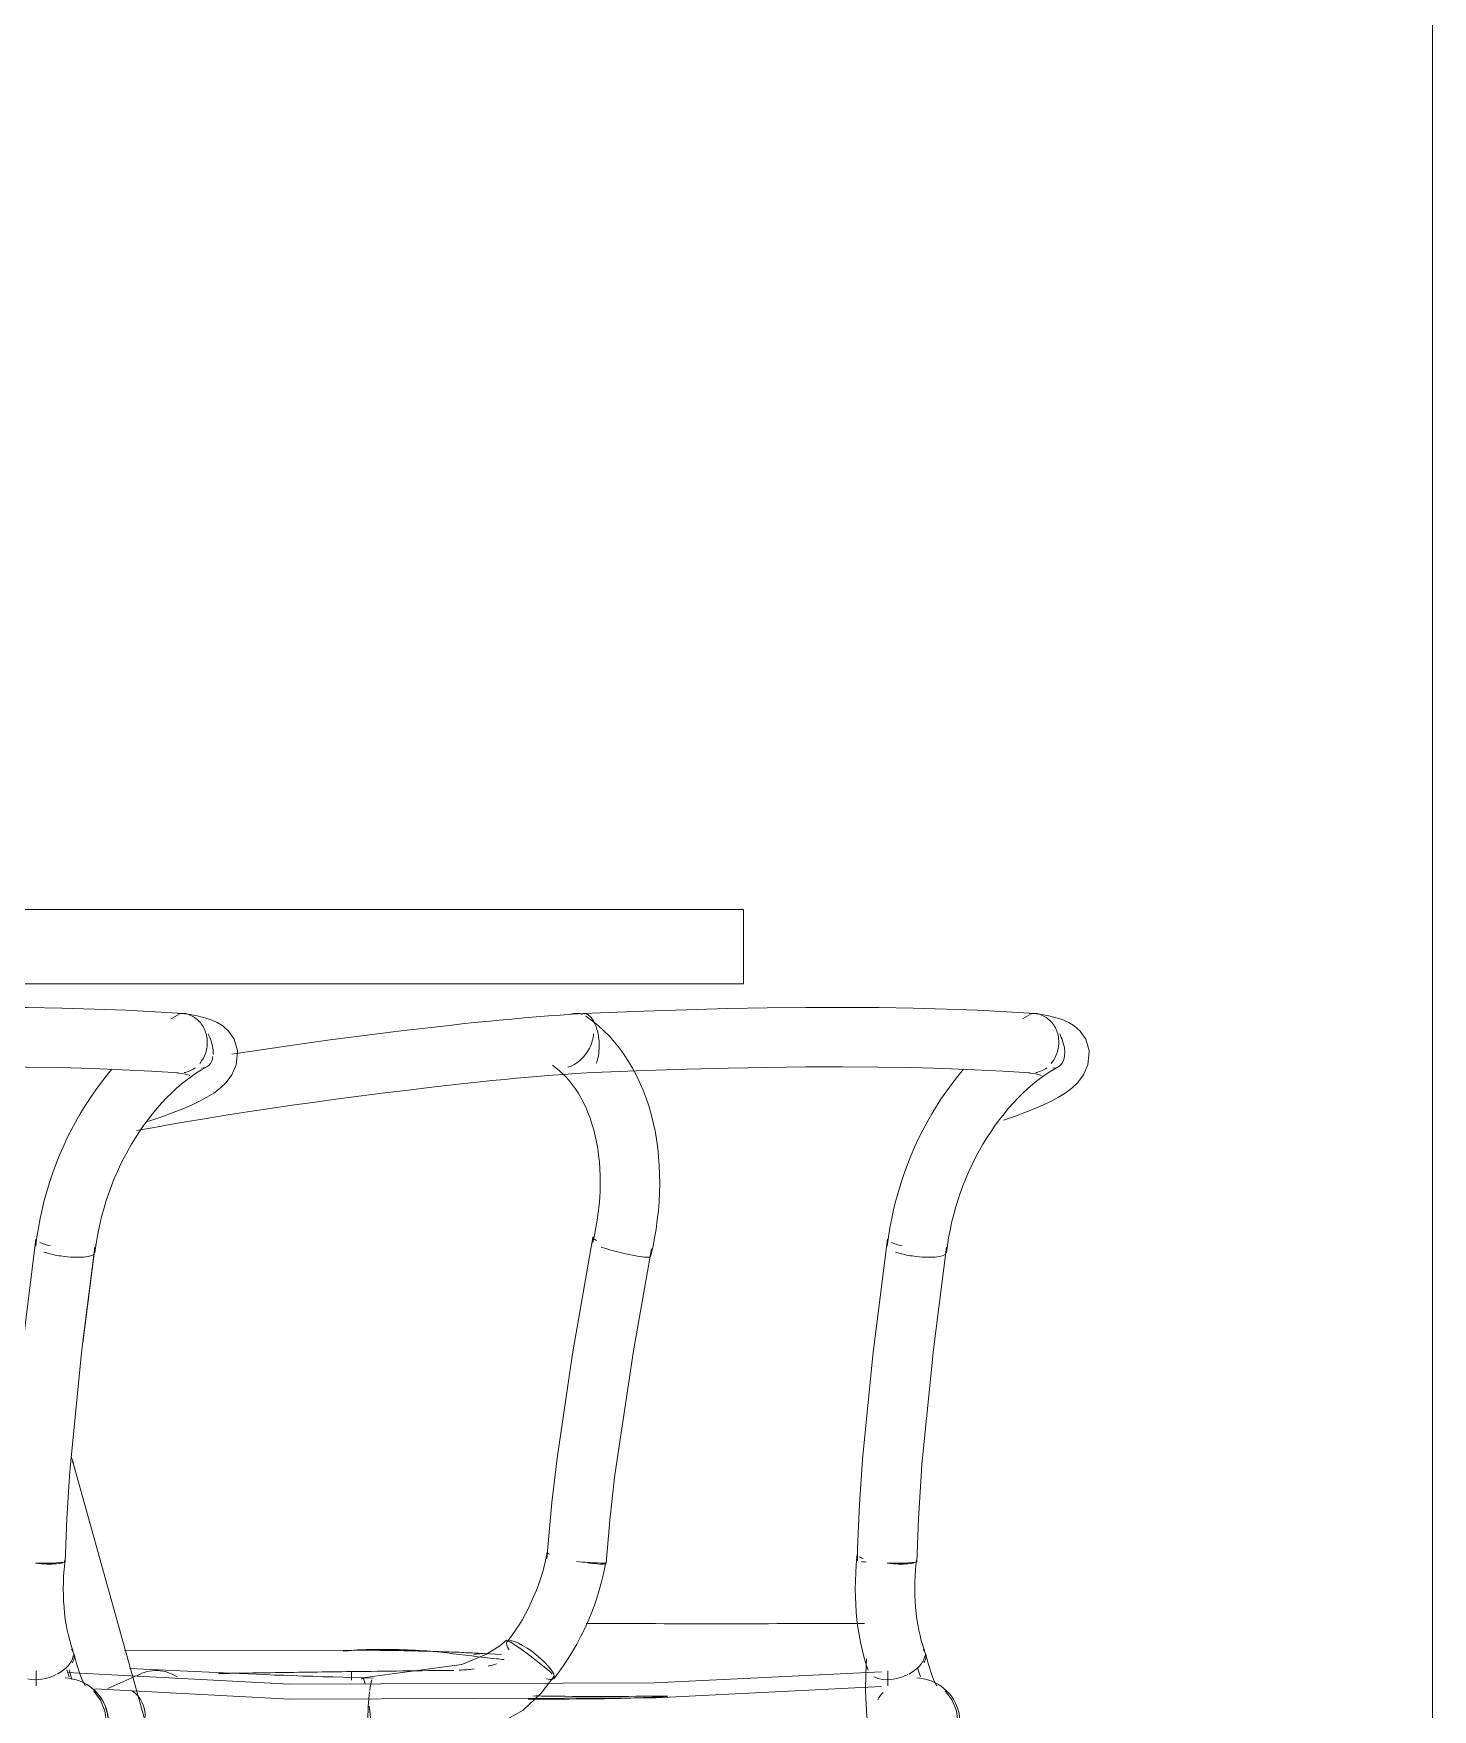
# Model space of a CAD drawing. Header units: inches. Extents: x 21386 to 98862, y -290 to 853.
# Drawn here: x 35823.08 to 35846.58, y 16.56 to 44.71 of the extents above; entities that cross this region are included whole.
import ezdxf

# ---------------------------------------------------------------- set-up
doc = ezdxf.new("R2010")
doc.units = ezdxf.units.IN
doc.header["$MEASUREMENT"] = 0
doc.layers.add('A-DOOR', color=31, linetype='Continuous', lineweight=13)
doc.layers.add('I-FURN', color=30, linetype='Continuous', lineweight=13)

# ---------------------------------------------------------------- blocks, each defined once
blk = doc.blocks.new('HermanMiller_Collection_Air-Chair_SideChair_Arms - Arms-V155-Building Section - East_West looking South')
at = {"layer": 'I-FURN', "color": 8, "lineweight": 9}
for p, q in [((-26079.343, 28.231), (-26079.463, 28.162)), ((-26078.344, 27.627), (-26078.342, 27.605)), ((-26081.725, 16.957), (-26081.725, 17.208)), ((-26081.175, 17.109), (-26081.213, 17.224)), ((-26081.114, 17.342), (-26081.086, 17.42))]:
    blk.add_line(p, q, dxfattribs=at)
at = {"layer": 'I-FURN', "color": 8, "lineweight": 9, "flags": 128}
for points in [[(-26079.256, 28.25), (-26079.725, 28.28), (-26080.222, 28.306), (-26080.747, 28.326), (-26081.297, 28.34), (-26081.874, 28.35), (-26082.476, 28.353), (-26083.102, 28.352), (-26083.75, 28.345), (-26084.421, 28.332), (-26085.114, 28.314), (-26085.826, 28.291), (-26086.557, 28.263), (-26086.834, 28.251)], [(-26078.344, 27.627), (-26078.4, 27.817), (-26078.494, 27.954), (-26078.593, 28.041), (-26078.684, 28.098), (-26078.77, 28.137), (-26078.852, 28.167), (-26078.936, 28.191), (-26079.022, 28.211), (-26079.111, 28.228), (-26079.205, 28.243), (-26079.232, 28.247)], [(-26078.342, 27.605), (-26078.364, 27.389), (-26078.439, 27.218), (-26078.534, 27.092), (-26078.636, 26.996), (-26078.744, 26.915), (-26078.859, 26.843), (-26078.983, 26.776), (-26079.118, 26.712), (-26079.265, 26.648), (-26079.424, 26.586), (-26079.596, 26.523), (-26079.781, 26.461), (-26079.857, 26.437)], [(-26079.336, 27.253), (-26079.79, 27.283), (-26080.274, 27.307), (-26080.787, 27.327), (-26081.327, 27.341), (-26081.894, 27.35), (-26082.487, 27.353), (-26083.104, 27.352), (-26083.745, 27.344), (-26084.409, 27.332), (-26085.095, 27.314), (-26085.801, 27.291), (-26086.526, 27.263), (-26086.783, 27.252)], [(-26080.453, 27.313), (-26080.55, 27.196), (-26080.644, 27.076), (-26080.734, 26.953), (-26080.822, 26.826), (-26080.907, 26.696), (-26080.987, 26.563), (-26081.065, 26.427), (-26081.139, 26.289), (-26081.209, 26.148), (-26081.275, 26.005), (-26081.338, 25.86), (-26081.396, 25.713), (-26081.451, 25.564), (-26081.501, 25.414), (-26081.548, 25.263), (-26081.59, 25.111), (-26081.627, 24.958), (-26081.661, 24.804), (-26081.69, 24.65), (-26081.714, 24.496), (-26081.734, 24.342)], [(-26078.861, 27.355), (-26078.947, 27.306), (-26079.033, 27.252), (-26079.118, 27.193), (-26079.203, 27.13), (-26079.288, 27.062), (-26079.372, 26.99), (-26079.454, 26.913), (-26079.536, 26.833), (-26079.616, 26.748), (-26079.695, 26.66), (-26079.772, 26.567), (-26079.847, 26.472), (-26079.92, 26.372), (-26079.991, 26.27), (-26080.06, 26.164), (-26080.126, 26.056), (-26080.189, 25.944), (-26080.25, 25.831), (-26080.308, 25.715), (-26080.362, 25.597), (-26080.414, 25.477), (-26080.462, 25.355), (-26080.508, 25.233), (-26080.549, 25.109), (-26080.587, 24.984), (-26080.622, 24.858), (-26080.653, 24.732), (-26080.681, 24.605), (-26080.704, 24.479), (-26080.724, 24.353), (-26080.741, 24.228)], [(-26079.144, 27.21), (-26079.154, 27.213), (-26079.179, 27.221), (-26079.219, 27.231), (-26079.27, 27.241), (-26079.333, 27.251), (-26079.362, 27.256)], [(-26081.73, 24.462), (-26081.975, 22.511), (-26082.148, 20.756)], [(-26081.152, 20.671), (-26080.958, 22.606), (-26080.739, 24.323)], [(-26081.237, 19.041), (-26081.212, 19.763), (-26081.167, 20.482), (-26081.152, 20.671)], [(-26081.112, 17.551), (-26081.138, 17.631), (-26081.162, 17.714), (-26081.185, 17.8), (-26081.204, 17.889), (-26081.222, 17.981), (-26081.237, 18.076), (-26081.249, 18.174), (-26081.259, 18.274), (-26081.266, 18.376), (-26081.27, 18.48), (-26081.271, 18.585), (-26081.27, 18.692), (-26081.265, 18.801), (-26081.258, 18.91), (-26081.248, 19.02), (-26081.245, 19.052)], [(-26081.086, 17.42), (-26081.092, 17.498), (-26081.132, 17.57)], [(-26080.901, 16.955), (-26080.911, 16.971), (-26080.95, 17.046), (-26080.988, 17.139), (-26081.049, 17.328), (-26081.089, 17.486)], [(-26081.056, 17.056), (-26081.129, 17.074), (-26081.186, 17.084), (-26081.239, 17.092)], [(-26080.762, 16.872), (-26080.645, 16.717), (-26080.572, 16.537), (-26080.548, 16.344)]]:
    blk.add_lwpolyline(points, dxfattribs=at)
at = {"layer": 'I-FURN', "color": 8, "lineweight": 9}
for centre, major_axis, ratio, start_param, end_param in [((-26079.102, 27.793), (-0.241, 0.438), 0.575844, 5.706994, 6.230592), ((-26079.102, 27.793), (-0.241, 0.438), 0.575844, 4.136197, 4.659796), ((-26079.102, 27.793), (-0.241, 0.438), 0.575844, 3.874398, 4.136197), ((-26079.102, 27.793), (-0.241, 0.438), 0.575844, 2.8272, 3.794125), ((-26081.235, 24.392), (-0.495, 0.07), 0.185134, 0.540717, 0.802516), ((-26081.237, 24.285), (-0.497, 0.057), 0.234229, 0.788125, 1.043613), ((-26081.235, 24.392), (-0.495, 0.07), 0.185134, 0.816106, 1.064316), ((-26081.237, 24.285), (-0.497, 0.057), 0.234229, 3.141593, 3.144319), ((-26081.237, 24.285), (-0.497, 0.057), 0.234229, 1.049924, 1.307964), ((-26081.237, 24.285), (-0.497, 0.057), 0.234229, 1.311723, 1.570172), ((-26081.237, 24.285), (-0.497, 0.057), 0.234229, 1.573523, 2.358921), ((-26081.237, 24.285), (-0.497, 0.057), 0.234229, 2.358921, 2.88252), ((-26081.737, 19.052), (-0.5, 0.01), 0.069551, 1.572615, 2.358013), ((-26081.742, 19.106), (-0.497, 0.055), 0.180952, 1.703778, 2.489176), ((-26081.737, 19.052), (-0.5, 0.01), 0.069551, 2.358013, 3.141593), ((-26081.742, 19.106), (-0.497, 0.055), 0.180952, 2.489176, 2.750976), ((-26081.737, 19.052), (-0.5, 0.01), 0.069551, 3.143411, 3.405211), ((-26081.742, 19.106), (-0.497, 0.055), 0.180952, 3.012775, 3.274575), ((-26081.583, 17.385), (0.471, 0.167), 0.596783, 6.229363, 6.283185), ((-26081.583, 17.385), (0.471, 0.167), 0.596783, 4.962112, 5.443965), ((-26081.583, 17.385), (0.471, 0.167), 0.596783, 5.443965, 5.967563), ((-26081.583, 17.385), (0.471, 0.167), 0.596783, 3.873168, 4.920366), ((-26081.259, 16.334), (0.202, 0.722), 0.995009, 4.962286, 6.283185)]:
    blk.add_ellipse(centre, major_axis=major_axis, ratio=ratio, start_param=start_param, end_param=end_param, dxfattribs=at)
blk.add_open_spline([(-26079.351, 28.245), (-26079.311, 28.252), (-26079.271, 28.252), (-26079.232, 28.247)], degree=3, dxfattribs=at)
for points, knots in [([(-26079.155, 28.228), (-26079.123, 28.217), (-26079.032, 28.172), (-26078.91, 28.042), (-26078.864, 27.899), (-26078.856, 27.825)], [-0.7142857, -0.7142857, -0.7142857, -0.7142857, -0.5714286, -0.2857143, 0, 0, 0, 0]), ([(-26078.856, 27.825), (-26078.849, 27.77), (-26078.854, 27.656), (-26078.904, 27.514), (-26078.956, 27.438), (-26078.979, 27.411)], [-1, -1, -1, -1, -0.7857143, -0.5714286, -0.4285714, -0.4285714, -0.4285714, -0.4285714]), ([(-26079.056, 27.338), (-26079.084, 27.317), (-26079.144, 27.282), (-26079.208, 27.263), (-26079.241, 27.257)], [-0.2857143, -0.2857143, -0.2857143, -0.2857143, -0.1428571, -0.0010681, -0.0010681, -0.0010681, -0.0010681])]:
    blk.add_open_spline(points, degree=3, knots=knots, dxfattribs=at)
blk = doc.blocks.new('HermanMiller_Collection_Air-Chair_SideChair_Arms - Arms-V157-Building Section - East_West looking South')
at = {"layer": 'I-FURN', "color": 8, "lineweight": 9}
for p, q in [((-26078.344, 27.627), (-26078.342, 27.605)), ((-26080.944, 22.717), (-26080.748, 24.256)), ((-26080.724, 24.353), (-26080.741, 24.228)), ((-26081.152, 20.671), (-26080.958, 22.606)), ((-26081.112, 17.551), (-26081.138, 17.631)), ((-26081.086, 17.42), (-26081.114, 17.342)), ((-26081.056, 17.056), (-26081.129, 17.074)), ((-26080.645, 16.717), (-26080.736, 16.844))]:
    blk.add_line(p, q, dxfattribs=at)
at = {"layer": 'I-FURN', "color": 8, "lineweight": 9, "flags": 128}
for points in [[(-26079.257, 28.25), (-26079.725, 28.28), (-26080.222, 28.306), (-26080.747, 28.326), (-26081.297, 28.34), (-26081.874, 28.35), (-26082.476, 28.353), (-26083.102, 28.352), (-26083.75, 28.345), (-26084.421, 28.332), (-26085.114, 28.314), (-26085.826, 28.291), (-26086.557, 28.263), (-26086.834, 28.251)], [(-26078.344, 27.627), (-26078.4, 27.817), (-26078.494, 27.954), (-26078.593, 28.041), (-26078.684, 28.098), (-26078.77, 28.137), (-26078.852, 28.167), (-26078.936, 28.191), (-26079.022, 28.211), (-26079.111, 28.228)], [(-26078.342, 27.605), (-26078.364, 27.389), (-26078.439, 27.218), (-26078.534, 27.092), (-26078.636, 26.996), (-26078.744, 26.915), (-26078.859, 26.843), (-26078.983, 26.776), (-26079.118, 26.712), (-26079.265, 26.648), (-26079.424, 26.586), (-26079.596, 26.523), (-26079.781, 26.461), (-26079.857, 26.437)], [(-26079.921, 26.371), (-26079.991, 26.27), (-26080.06, 26.164), (-26080.126, 26.056), (-26080.189, 25.944), (-26080.25, 25.831), (-26080.308, 25.715), (-26080.362, 25.597), (-26080.414, 25.477), (-26080.462, 25.355), (-26080.508, 25.233), (-26080.549, 25.109), (-26080.58, 25.009)], [(-26081.237, 19.041), (-26081.212, 19.763), (-26081.167, 20.482), (-26081.152, 20.671)], [(-26081.204, 17.889), (-26081.222, 17.981), (-26081.237, 18.076), (-26081.249, 18.174), (-26081.259, 18.274), (-26081.266, 18.376), (-26081.27, 18.48), (-26081.271, 18.585), (-26081.27, 18.692), (-26081.265, 18.801), (-26081.258, 18.91), (-26081.248, 19.02), (-26081.245, 19.052)], [(-26081.132, 17.57), (-26081.092, 17.498), (-26081.086, 17.42)], [(-26080.953, 17.053), (-26080.988, 17.139), (-26081.049, 17.328), (-26081.089, 17.486)]]:
    blk.add_lwpolyline(points, dxfattribs=at)
at = {"layer": 'I-FURN', "color": 8, "lineweight": 9}
for centre, major_axis, ratio, start_param, end_param in [((-26079.102, 27.793), (-0.241, 0.438), 0.575844, 5.968793, 6.230592), ((-26081.237, 24.285), (-0.497, 0.057), 0.234229, 3.141593, 3.144319), ((-26081.737, 19.052), (-0.5, 0.01), 0.069551, 3.143411, 3.405211), ((-26081.737, 19.052), (-0.5, 0.01), 0.069551, 2.881612, 3.141593), ((-26081.742, 19.106), (-0.497, 0.055), 0.180952, 3.012775, 3.274575), ((-26081.583, 17.385), (0.471, 0.167), 0.596783, 6.229363, 6.283185), ((-26081.259, 16.334), (0.202, 0.722), 0.995009, 4.962286, 6.009483)]:
    blk.add_ellipse(centre, major_axis=major_axis, ratio=ratio, start_param=start_param, end_param=end_param, dxfattribs=at)
blk.add_open_spline([(-26079.351, 28.245), (-26079.32, 28.25), (-26079.288, 28.252), (-26079.256, 28.25)], degree=3, dxfattribs=at)
blk = doc.blocks.new('Falcon 7700 Series Pedestal Base - 36_ Square Top x 30_ - Wheelchair Height-V162-Building Section - East_West looking South')
at = {"layer": 'I-FURN', "color": 8, "lineweight": 9}
for p, q in [((-26084.15, 30), (-26069.841, 30)), ((-26069.841, 28.75), (-26069.841, 30)), ((-26069.841, 28.75), (-26084.15, 28.75))]:
    blk.add_line(p, q, dxfattribs=at)
blk = doc.blocks.new('HermanMiller_Collection_Air-Chair_SideChair_Arms - Arms-V163-Building Section - East_West looking South')
at = {"layer": 'I-FURN', "color": 8, "lineweight": 9}
for p, q in [((-26065.034, 28.231), (-26065.155, 28.162)), ((-26064.035, 27.627), (-26064.033, 27.605)), ((-26081.101, 20.698), (-26081.138, 20.81)), ((-26075.336, 0), (-26081.111, 20.719)), ((-26076.193, 17.552), (-26080.241, 17.551)), ((-26073.906, 17.48), (-26074.208, 17.496)), ((-26073.823, 17.711), (-26073.823, 17.721)), ((-26081.175, 17.224), (-26081.13, 17.061)), ((-26078.582, 17.173), (-26080.157, 17.247)), ((-26076.427, 17.053), (-26076.427, 17.195)), ((-26067.416, 16.957), (-26067.416, 17.208)), ((-26066.867, 17.109), (-26066.916, 17.26)), ((-26066.805, 17.342), (-26066.777, 17.42)), ((-26079.966, 17.157), (-26080.522, 16.908)), ((-26076.245, 17.091), (-26076.263, 17.066))]:
    blk.add_line(p, q, dxfattribs=at)
at = {"layer": 'I-FURN', "color": 8, "lineweight": 9, "flags": 128}
for points in [[(-26072.527, 28.251), (-26072.722, 28.238), (-26072.921, 28.224), (-26073.121, 28.209), (-26073.325, 28.193), (-26073.53, 28.176), (-26073.737, 28.158), (-26073.945, 28.139), (-26074.155, 28.118), (-26074.365, 28.097), (-26074.575, 28.075), (-26074.651, 28.066)], [(-26064.948, 28.25), (-26065.417, 28.28), (-26065.914, 28.306), (-26066.438, 28.326), (-26066.989, 28.34), (-26067.566, 28.35), (-26068.167, 28.353), (-26068.793, 28.352), (-26069.442, 28.345), (-26070.113, 28.332), (-26070.805, 28.314), (-26071.518, 28.291), (-26072.249, 28.263), (-26072.525, 28.251)], [(-26072.489, 28.206), (-26072.384, 28.13), (-26072.284, 28.048), (-26072.187, 27.961), (-26072.095, 27.868), (-26072.008, 27.77), (-26071.925, 27.667), (-26071.847, 27.559), (-26071.773, 27.447), (-26071.705, 27.331), (-26071.641, 27.211), (-26071.582, 27.088), (-26071.528, 26.961), (-26071.478, 26.83), (-26071.434, 26.697), (-26071.394, 26.561), (-26071.359, 26.422), (-26071.329, 26.281), (-26071.304, 26.138), (-26071.284, 25.993), (-26071.268, 25.845), (-26071.257, 25.697), (-26071.251, 25.547), (-26071.249, 25.395), (-26071.253, 25.243), (-26071.261, 25.09), (-26071.273, 24.936), (-26071.29, 24.782), (-26071.312, 24.628), (-26071.338, 24.474), (-26071.368, 24.32), (-26071.403, 24.167)], [(-26064.035, 27.627), (-26064.091, 27.817), (-26064.186, 27.954), (-26064.284, 28.041), (-26064.376, 28.098), (-26064.461, 28.137), (-26064.544, 28.167), (-26064.627, 28.191), (-26064.713, 28.211), (-26064.803, 28.228), (-26064.897, 28.243), (-26064.924, 28.247)], [(-26078.438, 27.568), (-26078.326, 27.585), (-26077.948, 27.642), (-26077.565, 27.698), (-26077.178, 27.753), (-26076.786, 27.806), (-26076.391, 27.858), (-26075.994, 27.909), (-26075.594, 27.958), (-26075.192, 28.005), (-26074.79, 28.051), (-26074.651, 28.066)], [(-26064.033, 27.605), (-26064.056, 27.389), (-26064.131, 27.218), (-26064.226, 27.092), (-26064.328, 26.996), (-26064.435, 26.915), (-26064.55, 26.843), (-26064.675, 26.776), (-26064.81, 26.712), (-26064.957, 26.648), (-26065.116, 26.586), (-26065.288, 26.523), (-26065.473, 26.461)], [(-26073.053, 27.38), (-26072.994, 27.337), (-26072.936, 27.29), (-26072.879, 27.239), (-26072.824, 27.183), (-26072.771, 27.123), (-26072.719, 27.059), (-26072.67, 26.991), (-26072.622, 26.918), (-26072.577, 26.842), (-26072.534, 26.761), (-26072.493, 26.676), (-26072.455, 26.587), (-26072.42, 26.495), (-26072.388, 26.399), (-26072.359, 26.299), (-26072.333, 26.196), (-26072.311, 26.091), (-26072.292, 25.982), (-26072.276, 25.87), (-26072.264, 25.756), (-26072.255, 25.64), (-26072.251, 25.521), (-26072.249, 25.401), (-26072.252, 25.279), (-26072.258, 25.156), (-26072.268, 25.032), (-26072.282, 24.907), (-26072.3, 24.781), (-26072.321, 24.655), (-26072.346, 24.529), (-26072.375, 24.402)], [(-26065.028, 27.253), (-26065.482, 27.283), (-26065.966, 27.307), (-26066.478, 27.327), (-26067.018, 27.341), (-26067.585, 27.35), (-26068.178, 27.353), (-26068.796, 27.352), (-26069.437, 27.344), (-26070.101, 27.332), (-26070.787, 27.314), (-26071.492, 27.291), (-26072.218, 27.263), (-26072.474, 27.252)], [(-26066.144, 27.313), (-26066.241, 27.196), (-26066.335, 27.076), (-26066.426, 26.953), (-26066.514, 26.826), (-26066.598, 26.696), (-26066.679, 26.563), (-26066.757, 26.427), (-26066.83, 26.289), (-26066.901, 26.148), (-26066.967, 26.005), (-26067.029, 25.86), (-26067.088, 25.713), (-26067.143, 25.564), (-26067.193, 25.414), (-26067.239, 25.263), (-26067.281, 25.111), (-26067.319, 24.958), (-26067.352, 24.804), (-26067.381, 24.65), (-26067.406, 24.496), (-26067.426, 24.342)], [(-26064.553, 27.355), (-26064.639, 27.306), (-26064.724, 27.252), (-26064.81, 27.193), (-26064.895, 27.13), (-26064.979, 27.062), (-26065.063, 26.99), (-26065.146, 26.913), (-26065.228, 26.833), (-26065.308, 26.748), (-26065.387, 26.66), (-26065.464, 26.567), (-26065.539, 26.472), (-26065.612, 26.372), (-26065.683, 26.27), (-26065.751, 26.164), (-26065.818, 26.056), (-26065.881, 25.944), (-26065.942, 25.831), (-26065.999, 25.715), (-26066.054, 25.597), (-26066.106, 25.477), (-26066.154, 25.355), (-26066.199, 25.233), (-26066.241, 25.109), (-26066.279, 24.984), (-26066.314, 24.858), (-26066.345, 24.732), (-26066.372, 24.605), (-26066.396, 24.479), (-26066.416, 24.353), (-26066.432, 24.228)], [(-26079.599, 26.363), (-26079.254, 26.423), (-26078.901, 26.482), (-26078.541, 26.54), (-26078.174, 26.597), (-26077.801, 26.653), (-26077.423, 26.708), (-26077.04, 26.762), (-26076.653, 26.815), (-26076.263, 26.867), (-26075.87, 26.917), (-26075.474, 26.965), (-26075.077, 27.012), (-26074.679, 27.057), (-26074.541, 27.072)], [(-26072.472, 27.252), (-26072.663, 27.24), (-26072.856, 27.226), (-26073.052, 27.212), (-26073.251, 27.196), (-26073.452, 27.179), (-26073.654, 27.162), (-26073.858, 27.143), (-26074.063, 27.123), (-26074.269, 27.102), (-26074.475, 27.08), (-26074.541, 27.072)], [(-26064.836, 27.21), (-26064.845, 27.213), (-26064.871, 27.221), (-26064.91, 27.231), (-26064.962, 27.241), (-26065.025, 27.251), (-26065.053, 27.256)], [(-26080.042, 26.283), (-26079.837, 26.321), (-26079.615, 26.36), (-26079.599, 26.363)], [(-26072.372, 24.486), (-26072.714, 22.535), (-26072.973, 20.78)], [(-26071.982, 20.647), (-26071.693, 22.582), (-26071.39, 24.299)], [(-26067.421, 24.462), (-26067.667, 22.511), (-26067.84, 20.756)], [(-26066.843, 20.671), (-26066.65, 22.606), (-26066.431, 24.323)], [(-26072.973, 20.78), (-26073.063, 20.034), (-26073.131, 19.284), (-26073.146, 19.086)], [(-26072.148, 19.017), (-26072.088, 19.739), (-26072.007, 20.458), (-26071.982, 20.647)], [(-26067.84, 20.756), (-26067.892, 20.009), (-26067.924, 19.26), (-26067.929, 19.062)], [(-26066.929, 19.041), (-26066.904, 19.763), (-26066.858, 20.482), (-26066.843, 20.671)], [(-26073.141, 19.197), (-26073.163, 19.09), (-26073.188, 18.983), (-26073.216, 18.877), (-26073.248, 18.771), (-26073.283, 18.667), (-26073.321, 18.563), (-26073.363, 18.461), (-26073.407, 18.361), (-26073.455, 18.262), (-26073.505, 18.166), (-26073.558, 18.071), (-26073.614, 17.979), (-26073.672, 17.889), (-26073.733, 17.802), (-26073.796, 17.718), (-26073.814, 17.694)], [(-26067.746, 17.218), (-26067.784, 17.332), (-26067.818, 17.448), (-26067.849, 17.567), (-26067.876, 17.688), (-26067.899, 17.812), (-26067.919, 17.937), (-26067.935, 18.064), (-26067.947, 18.192), (-26067.956, 18.322), (-26067.961, 18.453), (-26067.963, 18.585), (-26067.961, 18.719), (-26067.956, 18.853), (-26067.947, 18.987), (-26067.935, 19.122), (-26067.931, 19.161)], [(-26073.029, 17.075), (-26072.945, 17.185), (-26072.865, 17.298), (-26072.788, 17.414), (-26072.714, 17.533), (-26072.645, 17.655), (-26072.579, 17.779), (-26072.516, 17.905), (-26072.458, 18.033), (-26072.404, 18.164), (-26072.353, 18.296), (-26072.307, 18.429), (-26072.265, 18.565), (-26072.228, 18.701), (-26072.194, 18.838), (-26072.165, 18.976), (-26072.158, 19.015)], [(-26066.803, 17.551), (-26066.83, 17.631), (-26066.854, 17.714), (-26066.876, 17.8), (-26066.896, 17.889), (-26066.913, 17.981), (-26066.928, 18.076), (-26066.941, 18.174), (-26066.95, 18.274), (-26066.957, 18.376), (-26066.961, 18.48), (-26066.963, 18.585), (-26066.961, 18.692), (-26066.957, 18.801), (-26066.95, 18.91), (-26066.94, 19.02), (-26066.937, 19.052)], [(-26076.246, 17.091), (-26074.577, 17.316), (-26074.159, 17.486), (-26073.935, 17.627), (-26073.826, 17.72)], [(-26074.195, 17.495), (-26074.22, 17.497), (-26074.247, 17.498), (-26074.274, 17.5), (-26074.303, 17.502), (-26074.333, 17.504), (-26074.364, 17.505), (-26074.397, 17.507), (-26074.431, 17.509), (-26074.466, 17.511), (-26074.503, 17.512), (-26074.54, 17.514), (-26074.579, 17.516), (-26074.619, 17.518), (-26074.66, 17.519), (-26074.702, 17.521), (-26074.744, 17.523), (-26074.788, 17.524), (-26074.832, 17.526), (-26074.877, 17.527), (-26074.923, 17.529), (-26074.969, 17.53), (-26075.016, 17.532), (-26075.064, 17.533), (-26075.111, 17.535), (-26075.159, 17.536), (-26075.207, 17.537), (-26075.256, 17.539), (-26075.304, 17.54), (-26075.353, 17.541), (-26075.401, 17.542), (-26075.449, 17.543), (-26075.497, 17.544), (-26075.545, 17.545), (-26075.592, 17.546), (-26075.639, 17.547), (-26075.686, 17.548), (-26075.731, 17.548), (-26075.777, 17.549), (-26075.821, 17.55), (-26075.865, 17.55), (-26075.908, 17.551), (-26075.95, 17.551), (-26075.991, 17.552), (-26076.031, 17.552), (-26076.07, 17.552), (-26076.108, 17.552), (-26076.145, 17.552), (-26076.18, 17.552), (-26076.193, 17.552)], [(-26073.823, 17.721), (-26073.796, 17.711), (-26073.744, 17.681), (-26073.67, 17.633), (-26073.58, 17.57), (-26073.479, 17.498), (-26073.374, 17.42)], [(-26066.777, 17.42), (-26066.784, 17.498), (-26066.823, 17.57)], [(-26066.592, 16.955), (-26066.603, 16.971), (-26066.642, 17.046), (-26066.68, 17.139), (-26066.74, 17.328), (-26066.78, 17.486)], [(-26081.2, 17.18), (-26077.472, 16.983), (-26071.338, 17.005), (-26067.522, 17.193)], [(-26073.374, 17.42), (-26073.273, 17.342), (-26073.183, 17.27), (-26073.109, 17.207), (-26073.056, 17.159)], [(-26067.663, 16.024), (-26067.772, 16.433), (-26067.792, 16.858), (-26067.785, 17.166), (-26067.773, 17.406)], [(-26080.741, 16.906), (-26077.462, 16.732), (-26071.314, 16.755), (-26067.521, 16.943)], [(-26078.582, 17.173), (-26078.45, 17.167), (-26078.313, 17.161), (-26078.171, 17.155), (-26078.026, 17.149), (-26077.876, 17.143), (-26077.723, 17.137), (-26077.567, 17.132), (-26077.407, 17.126), (-26077.245, 17.12), (-26077.08, 17.115), (-26076.913, 17.109), (-26076.743, 17.104), (-26076.572, 17.098), (-26076.399, 17.093), (-26076.225, 17.088), (-26076.066, 17.084)], [(-26076.198, 16.991), (-26076.223, 17.066), (-26076.245, 17.091)], [(-26076.114, 15.597), (-26074.525, 15.991), (-26073.543, 16.544), (-26073.241, 16.833), (-26073.026, 17.12)], [(-26066.748, 17.056), (-26066.82, 17.074), (-26066.877, 17.084), (-26066.931, 17.092)], [(-26076.102, 16.344), (-26076.122, 16.537), (-26076.131, 16.616)], [(-26066.454, 16.872), (-26066.337, 16.717), (-26066.264, 16.537), (-26066.24, 16.344)]]:
    blk.add_lwpolyline(points, dxfattribs=at)
at = {"layer": 'I-FURN', "color": 8, "lineweight": 9}
for centre, major_axis, ratio, start_param, end_param in [((-26072.771, 27.793), (0.282, 0.413), 0.716528, 0.185746, 0.709345), ((-26064.794, 27.793), (-0.241, 0.438), 0.575844, 5.706994, 6.230592), ((-26072.771, 27.793), (0.282, 0.413), 0.716528, 4.898135, 5.421734), ((-26064.794, 27.793), (-0.241, 0.438), 0.575844, 4.136197, 4.659796), ((-26072.771, 27.793), (0.282, 0.413), 0.716528, 3.850938, 4.898135), ((-26064.794, 27.793), (-0.241, 0.438), 0.575844, 2.8272, 4.136197), ((-26071.881, 24.392), (-0.491, 0.093), 0.137076, 6.030341, 6.283185), ((-26071.881, 24.392), (-0.491, 0.093), 0.137076, 0.008955, 0.532553), ((-26071.889, 24.285), (-0.486, 0.118), 0.11091, 0.809563, 2.380359), ((-26066.926, 24.392), (-0.495, 0.07), 0.185134, 0.540717, 0.802516), ((-26066.929, 24.285), (-0.497, 0.057), 0.234229, 0.788125, 1.043613), ((-26066.926, 24.392), (-0.495, 0.07), 0.185134, 0.816106, 1.064316), ((-26066.929, 24.285), (-0.497, 0.057), 0.234229, 3.141593, 3.144319), ((-26071.889, 24.285), (-0.486, 0.118), 0.11091, 2.380359, 2.903958), ((-26071.889, 24.285), (-0.486, 0.118), 0.11091, 3.141593, 3.165757), ((-26066.929, 24.285), (-0.497, 0.057), 0.234229, 1.049924, 1.307964), ((-26066.929, 24.285), (-0.497, 0.057), 0.234229, 1.311723, 1.570172), ((-26066.929, 24.285), (-0.497, 0.057), 0.234229, 1.573523, 2.358921), ((-26066.929, 24.285), (-0.497, 0.057), 0.234229, 2.358921, 2.88252), ((-26081.577, 20.546), (0.476, 0.152), 0.239355, 6.237561, 6.499361), ((-26072.649, 19.106), (-0.492, 0.091), 0.107353, 6.170071, 6.69367), ((-26072.647, 19.052), (-0.499, 0.035), 0.020295, 1.570393, 2.355791), ((-26072.649, 19.106), (-0.492, 0.091), 0.107353, 1.981281, 2.24308), ((-26072.649, 19.106), (-0.492, 0.091), 0.107353, 2.24308, 3.290278), ((-26072.647, 19.052), (-0.499, 0.035), 0.020295, 2.355791, 3.141189), ((-26072.647, 19.052), (-0.499, 0.035), 0.020295, 3.141593, 3.402989), ((-26067.434, 19.106), (-0.497, 0.055), 0.180952, 0.394781, 0.656581), ((-26067.429, 19.052), (-0.5, 0.01), 0.069551, 0.525417, 0.787217), ((-26067.429, 19.052), (-0.5, 0.01), 0.069551, 1.572615, 2.358013), ((-26067.434, 19.106), (-0.497, 0.055), 0.180952, 1.703778, 2.489176), ((-26067.429, 19.052), (-0.5, 0.01), 0.069551, 2.358013, 3.141593), ((-26067.434, 19.106), (-0.497, 0.055), 0.180952, 2.489176, 2.750976), ((-26067.429, 19.052), (-0.5, 0.01), 0.069551, 3.143411, 3.405211), ((-26067.434, 19.106), (-0.497, 0.055), 0.180952, 3.012775, 3.274575), ((-26073.422, 17.385), (-0.393, 0.31), 0.26753, 5.651962, 6.960959), ((-26069.448, 101.858), (0, 84.692), 0.707107, 3.05175, 3.065619), ((-26073.422, 17.385), (-0.393, 0.31), 0.26753, 4.081166, 5.651962), ((-26067.275, 17.385), (0.471, 0.167), 0.596783, 6.229363, 6.283185), ((-26079.707, 16.463), (-0.021, 0.75), 0.90616, 6.224803, 6.748402), ((-26079.707, 16.463), (-0.021, 0.75), 0.90616, 5.701205, 6.224803), ((-26073.422, 17.385), (-0.393, 0.31), 0.26753, 2.51037, 4.081166), ((-26067.275, 17.385), (0.471, 0.167), 0.596783, 4.962112, 5.443965), ((-26067.275, 17.385), (0.471, 0.167), 0.596783, 5.443965, 5.967563), ((-26076.086, 16.334), (0.02, 0.75), 0.096081, 0.286594, 0.768007), ((-26067.275, 17.385), (0.471, 0.167), 0.596783, 3.611369, 3.873168), ((-26067.275, 17.385), (0.471, 0.167), 0.596783, 3.873168, 4.920366), ((-26066.95, 16.334), (0.202, 0.722), 0.995009, 4.962286, 6.283185), ((-26080.349, 16.444), (-0.014, 0.5), 0.90616, 4.654007, 5.701205), ((-26076.086, 16.334), (0.02, 0.75), 0.096081, 0.810193, 1.595591), ((-26066.95, 16.334), (0.202, 0.722), 0.995009, 1.097267, 1.297094)]:
    blk.add_ellipse(centre, major_axis=major_axis, ratio=ratio, start_param=start_param, end_param=end_param, dxfattribs=at)
for points, knots in [([(-26072.555, 28.245), (-26072.529, 28.254), (-26072.476, 28.251), (-26072.391, 28.185), (-26072.314, 28.042), (-26072.282, 27.899), (-26072.273, 27.825)], [-1, -1, -1, -1, -0.785714, -0.571429, -0.285714, 0, 0, 0, 0]), ([(-26064.846, 28.228), (-26064.815, 28.217), (-26064.724, 28.172), (-26064.602, 28.042), (-26064.555, 27.899), (-26064.547, 27.825)], [-0.7142857, -0.7142857, -0.7142857, -0.7142857, -0.5714286, -0.2857143, 0, 0, 0, 0]), ([(-26072.273, 27.825), (-26072.267, 27.77), (-26072.264, 27.656), (-26072.282, 27.514), (-26072.305, 27.438), (-26072.316, 27.411)], [-1, -1, -1, -1, -0.7857143, -0.5714286, -0.4285714, -0.4285714, -0.4285714, -0.4285714]), ([(-26064.547, 27.825), (-26064.541, 27.77), (-26064.546, 27.656), (-26064.596, 27.514), (-26064.647, 27.438), (-26064.671, 27.411)], [-1, -1, -1, -1, -0.7857143, -0.5714286, -0.4285714, -0.4285714, -0.4285714, -0.4285714]), ([(-26064.748, 27.338), (-26064.776, 27.317), (-26064.835, 27.282), (-26064.9, 27.263), (-26064.932, 27.257)], [-0.2857143, -0.2857143, -0.2857143, -0.2857143, -0.1428571, -0.0010681, -0.0010681, -0.0010681, -0.0010681]), ([(-26072.484, 18.003), (-26071.702, 18), (-26070.122, 17.997), (-26068.587, 18.001), (-26067.808, 18.004)], [-0.9089628, -0.9089628, -0.9089628, -0.9089628, -0.5, -0.0731199, -0.0731199, -0.0731199, -0.0731199]), ([(-26074.821, 17.508), (-26074.952, 17.525), (-26075.279, 17.553), (-26075.787, 17.571), (-26076.19, 17.566), (-26076.376, 17.555), (-26076.452, 17.548)], [-1, -1, -1, -1, -0.7, -0.4, -0.2, 0, 0, 0, 0]), ([(-26078.664, 17.162), (-26078.547, 17.164), (-26078.241, 17.169), (-26077.716, 17.177), (-26077.086, 17.186), (-26076.649, 17.192), (-26076.427, 17.195)], [-0.9122223, -0.9122223, -0.9122223, -0.9122223, -0.75, -0.5, -0.25, 0, 0, 0, 0]), ([(-26076.427, 17.195), (-26076.143, 17.198), (-26075.57, 17.205), (-26074.993, 17.212), (-26074.707, 17.215)], [-1, -1, -1, -1, -0.5, -0.0039032, -0.0039032, -0.0039032, -0.0039032]), ([(-26072.175, 16.739), (-26072.493, 16.735), (-26072.921, 16.732), (-26073.349, 16.733), (-26073.459, 16.733)], [-1, -1, -1, -1, -0.5, -0.3259652, -0.3259652, -0.3259652, -0.3259652])]:
    blk.add_open_spline(points, degree=3, knots=knots, dxfattribs=at)
for points in [[(-26065.043, 28.245), (-26065.003, 28.252), (-26064.963, 28.252), (-26064.924, 28.247)], [(-26076.452, 17.548), (-26076.49, 17.545), (-26076.528, 17.543), (-26076.567, 17.54)], [(-26074.231, 17.496), (-26074.28, 17.497), (-26074.33, 17.49), (-26074.378, 17.478)], [(-26074.619, 17.218), (-26074.535, 17.222), (-26074.451, 17.227), (-26074.369, 17.238)], [(-26074.132, 17.286), (-26074.085, 17.297), (-26074.039, 17.311), (-26073.994, 17.326)], [(-26073.863, 17.396), (-26073.907, 17.401), (-26073.951, 17.405), (-26073.995, 17.41)], [(-26073.384, 16.784), (-26073.314, 16.785), (-26073.25, 16.784), (-26073.196, 16.784)], [(-26073.196, 16.784), (-26072.879, 16.779), (-26072.244, 16.774), (-26071.609, 16.779), (-26071.292, 16.783)], [(-26071.292, 16.783), (-26071.24, 16.784), (-26071.155, 16.784), (-26071.098, 16.782), (-26071.117, 16.777), (-26071.211, 16.771), (-26071.368, 16.763), (-26071.569, 16.755), (-26071.789, 16.748), (-26072.003, 16.742), (-26072.124, 16.74), (-26072.175, 16.739)]]:
    blk.add_open_spline(points, degree=3, dxfattribs=at)
blk = doc.blocks.new('Door_Single_Storefront - one-1371401-Building Section - East_West looking South')
at = {"layer": 'A-DOOR', "color": 8, "lineweight": 9}
blk.add_line((-26058.265, 91), (-26058.265, 5), dxfattribs=at)

msp = doc.modelspace()

# ---------------------------------------------------------------- block references
at = {"layer": 'A-DOOR', "color": 8, "lineweight": 9}
msp.add_blockref('Door_Single_Storefront - one-1371401-Building Section - East_West looking South', (61904.847, 0), dxfattribs=at)
at = {"layer": 'I-FURN', "color": 8, "lineweight": 9}
for name in ['Falcon 7700 Series Pedestal Base - 36_ Square Top x 30_ - Wheelchair Height-V162-Building Section - East_West looking South', 'HermanMiller_Collection_Air-Chair_SideChair_Arms - Arms-V155-Building Section - East_West looking South', 'HermanMiller_Collection_Air-Chair_SideChair_Arms - Arms-V157-Building Section - East_West looking South', 'HermanMiller_Collection_Air-Chair_SideChair_Arms - Arms-V163-Building Section - East_West looking South']:
    msp.add_blockref(name, (61904.847, 0), dxfattribs=at)

doc.saveas('drawing.dxf')
